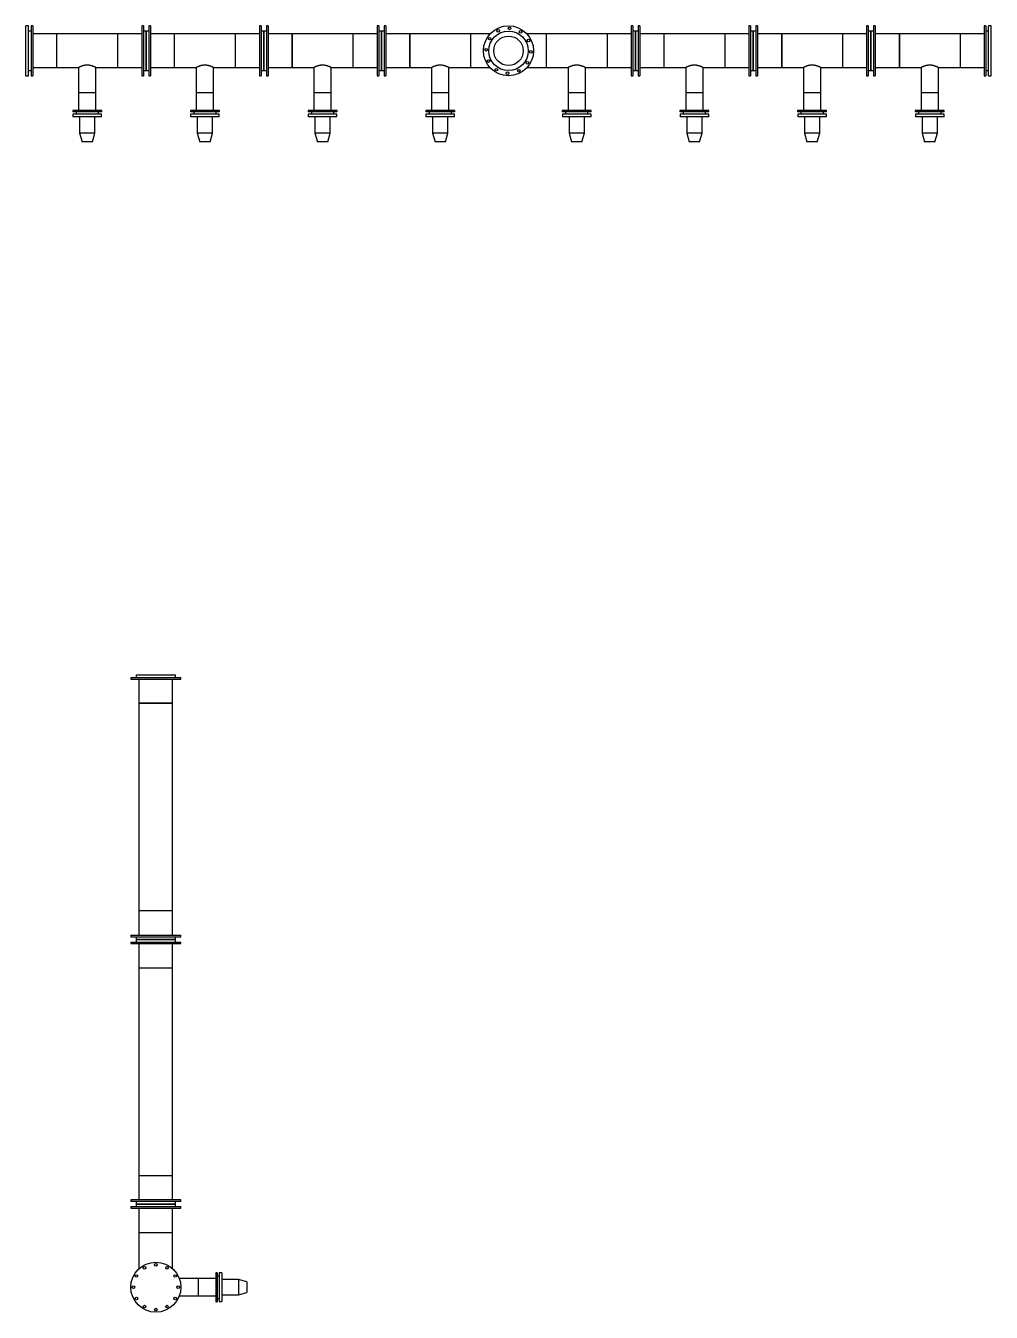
# Model space of a CAD drawing. Header units: inches. Extents: x -375 to 644, y -327 to 278.
# Drawn here: x 277.8 to 643.8, y -317.9 to 169.9 of the extents above; entities that cross this region are included whole.
import ezdxf

# ---------------------------------------------------------------- set-up
doc = ezdxf.new("R2010")
doc.units = ezdxf.units.IN
doc.header["$MEASUREMENT"] = 0

msp = doc.modelspace()

# ---------------------------------------------------------------- linework, layer by layer
at = {"color": 7, "linetype": 'Continuous', "lineweight": 25}
for p, q in [((278.83, 169.89), (277.83, 169.89)), ((277.83, 150.89), (277.83, 169.89)), ((278.83, 150.89), (278.83, 169.89)), ((279.83, 167.89), (278.83, 167.89)), ((280.45, 169.89), (279.83, 169.89)), ((279.83, 169.89), (279.83, 150.89)), ((280.45, 169.89), (280.45, 150.89)), ((289.63, 166.76), (280.45, 166.76)), ((312.63, 166.76), (289.63, 166.76)), ((289.63, 154.02), (289.63, 166.76)), ((289.63, 154.01), (289.63, 166.76)), ((321.8, 166.76), (312.63, 166.76)), ((312.63, 166.76), (312.63, 154.01)), ((322.43, 169.89), (321.8, 169.89)), ((321.8, 169.89), (321.8, 150.89)), ((322.43, 169.89), (322.43, 150.89)), ((323.43, 167.89), (322.43, 167.89)), ((324.43, 167.89), (323.43, 167.89)), ((323.43, 167.89), (323.43, 152.89)), ((323.43, 152.9), (323.43, 167.89)), ((325.05, 169.89), (324.43, 169.89)), ((324.43, 169.89), (324.43, 150.89)), ((325.05, 169.89), (325.05, 150.89)), ((334.23, 166.76), (325.05, 166.76)), ((357.23, 166.76), (334.23, 166.76)), ((334.23, 154.02), (334.23, 166.76)), ((334.23, 154.01), (334.23, 166.76)), ((366.4, 166.76), (357.23, 166.76)), ((357.23, 166.76), (357.23, 154.01)), ((367.03, 169.89), (366.4, 169.89)), ((366.4, 169.89), (366.4, 150.89)), ((367.03, 169.89), (367.03, 150.89)), ((368.03, 167.89), (367.03, 167.89)), ((369.03, 167.89), (368.03, 167.89)), ((368.03, 167.89), (368.03, 152.89)), ((368.03, 152.9), (368.03, 167.89)), ((369.65, 169.89), (369.03, 169.89)), ((369.03, 169.89), (369.03, 150.89)), ((369.65, 169.89), (369.65, 150.89)), ((378.83, 166.76), (369.65, 166.76)), ((401.83, 166.76), (378.83, 166.76)), ((378.83, 154.02), (378.83, 166.76)), ((378.83, 166.76), (378.83, 160.39)), ((411, 166.76), (401.83, 166.76)), ((401.83, 166.76), (401.83, 154.01)), ((401.83, 166.76), (401.83, 160.39)), ((411.63, 169.89), (411, 169.89)), ((411, 169.89), (411, 150.89)), ((411.63, 169.89), (411.63, 150.89)), ((412.63, 167.89), (411.63, 167.89)), ((413.63, 167.89), (412.63, 167.89)), ((412.63, 152.9), (412.63, 167.89)), ((412.63, 167.89), (412.63, 152.89)), ((414.25, 169.89), (413.63, 169.89)), ((413.63, 169.89), (413.63, 150.89)), ((414.25, 169.89), (414.25, 150.89)), ((423.43, 166.76), (414.25, 166.76)), ((446.43, 166.76), (423.43, 166.76)), ((423.43, 154.02), (423.43, 166.76)), ((423.43, 166.76), (423.43, 160.39)), ((453.76, 166.76), (446.43, 166.76)), ((446.43, 166.76), (446.43, 160.39)), ((475.18, 166.76), (467.84, 166.76)), ((498.18, 166.76), (475.18, 166.76)), ((475.18, 154.01), (475.18, 166.76)), ((475.18, 160.39), (475.18, 166.76)), ((507.35, 166.76), (498.18, 166.76)), ((498.18, 166.76), (498.18, 154.01)), ((507.98, 169.89), (507.35, 169.89)), ((507.35, 169.89), (507.35, 150.89)), ((507.98, 169.89), (507.98, 150.89)), ((508.98, 167.89), (507.98, 167.89)), ((509.98, 167.89), (508.98, 167.89)), ((508.98, 167.89), (508.98, 152.89)), ((508.98, 152.9), (508.98, 167.89)), ((510.6, 169.89), (509.98, 169.89)), ((509.98, 169.89), (509.98, 150.89)), ((510.6, 169.89), (510.6, 150.89)), ((519.78, 166.76), (510.6, 166.76)), ((542.78, 166.76), (519.78, 166.76)), ((519.78, 154.02), (519.78, 166.76)), ((519.78, 154.01), (519.78, 166.76)), ((551.95, 166.76), (542.78, 166.76)), ((542.78, 166.76), (542.78, 154.01)), ((552.58, 169.89), (551.95, 169.89)), ((551.95, 169.89), (551.95, 150.89)), ((552.58, 169.89), (552.58, 150.89)), ((553.58, 167.89), (552.58, 167.89)), ((554.58, 167.89), (553.58, 167.89)), ((553.58, 167.89), (553.58, 152.89)), ((553.58, 152.9), (553.58, 167.89)), ((555.2, 169.89), (554.58, 169.89)), ((554.58, 169.89), (554.58, 150.89)), ((555.2, 169.89), (555.2, 150.89)), ((564.38, 166.76), (555.2, 166.76)), ((587.38, 166.76), (564.38, 166.76)), ((564.38, 154.02), (564.38, 166.76)), ((564.38, 166.76), (564.38, 160.39)), ((596.55, 166.76), (587.38, 166.76)), ((587.38, 166.76), (587.38, 154.01)), ((587.38, 166.76), (587.38, 160.39)), ((597.18, 169.89), (596.55, 169.89)), ((596.55, 169.89), (596.55, 150.89)), ((597.18, 169.89), (597.18, 150.89)), ((598.18, 167.89), (597.18, 167.89)), ((599.18, 167.89), (598.18, 167.89)), ((598.18, 152.9), (598.18, 167.89)), ((598.18, 167.89), (598.18, 152.89)), ((599.8, 169.89), (599.18, 169.89)), ((599.18, 169.89), (599.18, 150.89)), ((599.8, 169.89), (599.8, 150.89)), ((608.98, 166.76), (599.8, 166.76)), ((631.98, 166.76), (608.98, 166.76)), ((608.98, 154.02), (608.98, 166.76)), ((608.98, 166.76), (608.98, 160.39)), ((641.15, 166.76), (631.98, 166.76)), ((631.98, 166.76), (631.98, 154.01)), ((631.98, 166.76), (631.98, 160.39)), ((641.78, 169.89), (641.15, 169.89)), ((641.15, 169.89), (641.15, 150.89)), ((641.78, 169.89), (641.78, 150.89)), ((642.78, 167.89), (641.78, 167.89)), ((643.78, 169.89), (642.78, 169.89)), ((642.78, 150.89), (642.78, 169.89)), ((643.78, 150.89), (643.78, 169.89)), ((378.83, 160.39), (378.83, 154.01)), ((401.83, 160.39), (401.83, 154.01)), ((423.43, 160.39), (423.43, 154.01)), ((446.43, 160.39), (446.43, 154.01)), ((475.18, 154.01), (475.18, 160.39)), ((564.38, 160.39), (564.38, 154.01)), ((587.38, 160.39), (587.38, 154.01)), ((608.98, 160.39), (608.98, 154.01)), ((631.98, 160.39), (631.98, 154.01)), ((278.83, 152.89), (279.83, 152.89)), ((280.45, 154.01), (289.63, 154.01)), ((289.63, 154.01), (289.63, 154.02)), ((289.63, 154.01), (297.82, 154.01)), ((297.81, 154.01), (297.81, 144.39)), ((304.43, 154.01), (312.63, 154.01)), ((304.44, 144.39), (304.44, 154.01)), ((312.63, 154.01), (321.8, 154.01)), ((322.43, 152.89), (323.43, 152.89)), ((323.43, 152.89), (323.43, 152.9)), ((323.43, 152.89), (324.43, 152.89)), ((325.05, 154.01), (334.23, 154.01)), ((334.23, 154.01), (334.23, 154.02)), ((334.23, 154.01), (342.42, 154.01)), ((342.41, 154.01), (342.41, 144.39)), ((349.03, 154.01), (357.23, 154.01)), ((349.04, 144.39), (349.04, 154.01)), ((357.23, 154.01), (366.4, 154.01)), ((367.03, 152.89), (368.03, 152.89)), ((368.03, 152.89), (368.03, 152.9)), ((368.03, 152.89), (369.03, 152.89)), ((369.65, 154.01), (378.83, 154.01)), ((378.83, 154.01), (378.83, 154.02)), ((378.83, 154.01), (387.02, 154.01)), ((387.01, 154.01), (387.01, 144.39)), ((393.63, 154.01), (401.83, 154.01)), ((393.64, 144.39), (393.64, 154.01)), ((401.83, 154.01), (411, 154.01)), ((411.63, 152.89), (412.63, 152.89)), ((412.63, 152.89), (412.63, 152.9)), ((412.63, 152.89), (413.63, 152.89)), ((414.25, 154.01), (423.43, 154.01)), ((423.43, 154.01), (423.43, 154.02)), ((423.43, 154.01), (431.62, 154.01)), ((431.61, 154.01), (431.61, 144.39)), ((438.23, 154.01), (446.43, 154.01)), ((438.24, 144.39), (438.24, 154.01)), ((446.43, 154.01), (453.76, 154.01)), ((467.84, 154.01), (475.18, 154.01)), ((475.18, 154.01), (483.37, 154.01)), ((483.36, 154.01), (483.36, 144.39)), ((489.98, 154.01), (498.18, 154.01)), ((489.99, 144.39), (489.99, 154.01)), ((498.18, 154.01), (507.35, 154.01)), ((507.98, 152.89), (508.98, 152.89)), ((508.98, 152.89), (508.98, 152.9)), ((508.98, 152.89), (509.98, 152.89)), ((510.6, 154.01), (519.78, 154.01)), ((519.78, 154.01), (519.78, 154.02)), ((519.78, 154.01), (527.97, 154.01)), ((527.96, 154.01), (527.96, 144.39)), ((534.58, 154.01), (542.78, 154.01)), ((534.59, 144.39), (534.59, 154.01)), ((542.78, 154.01), (551.95, 154.01)), ((552.58, 152.89), (553.58, 152.89)), ((553.58, 152.89), (553.58, 152.9)), ((553.58, 152.89), (554.58, 152.89)), ((555.2, 154.01), (564.38, 154.01)), ((564.38, 154.01), (564.38, 154.02)), ((564.38, 154.01), (572.57, 154.01)), ((572.56, 154.01), (572.56, 144.39)), ((579.18, 154.01), (587.38, 154.01)), ((579.19, 144.39), (579.19, 154.01)), ((587.38, 154.01), (596.55, 154.01)), ((597.18, 152.89), (598.18, 152.89)), ((598.18, 152.89), (598.18, 152.9)), ((598.18, 152.89), (599.18, 152.89)), ((599.8, 154.01), (608.98, 154.01)), ((608.98, 154.01), (608.98, 154.02)), ((608.98, 154.01), (617.17, 154.01)), ((617.16, 154.01), (617.16, 144.39)), ((623.78, 154.01), (631.98, 154.01)), ((623.79, 144.39), (623.79, 154.01)), ((631.98, 154.01), (641.15, 154.01)), ((641.78, 152.89), (642.78, 152.89)), ((277.83, 150.89), (278.83, 150.89)), ((279.83, 150.89), (280.45, 150.89)), ((321.8, 150.89), (322.43, 150.89)), ((324.43, 150.89), (325.05, 150.89)), ((366.4, 150.89), (367.03, 150.89)), ((369.03, 150.89), (369.65, 150.89)), ((411, 150.89), (411.63, 150.89)), ((413.63, 150.89), (414.25, 150.89)), ((507.35, 150.89), (507.98, 150.89)), ((509.98, 150.89), (510.6, 150.89)), ((551.95, 150.89), (552.58, 150.89)), ((554.58, 150.89), (555.2, 150.89)), ((596.55, 150.89), (597.18, 150.89)), ((599.18, 150.89), (599.8, 150.89)), ((641.15, 150.89), (641.78, 150.89)), ((642.78, 150.89), (643.78, 150.89)), ((297.81, 144.39), (297.81, 137.69)), ((304.14, 144.39), (297.81, 144.39)), ((304.44, 144.39), (297.81, 144.39)), ((304.44, 144.39), (304.14, 144.39)), ((304.44, 137.69), (304.44, 144.39)), ((342.41, 144.39), (342.41, 137.69)), ((349.04, 144.39), (342.41, 144.39)), ((349.04, 137.69), (349.04, 144.39)), ((387.01, 144.39), (387.01, 137.69)), ((393.34, 144.39), (387.01, 144.39)), ((390.33, 144.39), (387.01, 144.39)), ((393.64, 144.39), (390.33, 144.39)), ((393.64, 144.39), (393.34, 144.39)), ((393.64, 137.69), (393.64, 144.39)), ((431.61, 144.39), (431.61, 137.69)), ((438.24, 144.39), (431.61, 144.39)), ((434.93, 144.39), (431.61, 144.39)), ((438.24, 144.39), (434.93, 144.39)), ((438.24, 137.69), (438.24, 144.39)), ((483.36, 144.39), (483.36, 137.69)), ((489.69, 144.39), (483.36, 144.39)), ((489.99, 144.39), (483.36, 144.39)), ((489.99, 144.39), (489.69, 144.39)), ((489.99, 137.69), (489.99, 144.39)), ((527.96, 144.39), (527.96, 137.69)), ((534.59, 144.39), (527.96, 144.39)), ((534.59, 137.69), (534.59, 144.39)), ((572.56, 144.39), (572.56, 137.69)), ((578.89, 144.39), (572.56, 144.39)), ((575.88, 144.39), (572.56, 144.39)), ((579.19, 144.39), (575.88, 144.39)), ((579.19, 144.39), (578.89, 144.39)), ((579.19, 137.69), (579.19, 144.39)), ((617.16, 144.39), (617.16, 137.69)), ((623.79, 144.39), (617.16, 144.39)), ((620.48, 144.39), (617.16, 144.39)), ((623.79, 144.39), (620.48, 144.39)), ((623.79, 137.69), (623.79, 144.39)), ((295.63, 137.69), (295.63, 137.19)), ((306.63, 137.69), (295.63, 137.69)), ((306.63, 137.19), (295.63, 137.19)), ((296.88, 137.19), (296.88, 136.39)), ((305.38, 136.39), (305.38, 137.19)), ((306.63, 137.19), (306.63, 137.69)), ((340.23, 137.69), (340.23, 137.19)), ((351.23, 137.69), (340.23, 137.69)), ((351.23, 137.19), (340.23, 137.19)), ((341.48, 137.19), (341.48, 136.39)), ((349.98, 136.39), (349.98, 137.19)), ((351.23, 137.19), (351.23, 137.69)), ((384.83, 137.69), (384.83, 137.19)), ((395.83, 137.69), (384.83, 137.69)), ((395.83, 137.19), (384.83, 137.19)), ((386.08, 137.19), (386.08, 136.39)), ((394.58, 136.39), (394.58, 137.19)), ((395.83, 137.19), (395.83, 137.69)), ((429.43, 137.69), (429.43, 137.19)), ((440.43, 137.69), (429.43, 137.69)), ((440.43, 137.19), (429.43, 137.19)), ((430.68, 137.19), (430.68, 136.39)), ((439.18, 136.39), (439.18, 137.19)), ((440.43, 137.19), (440.43, 137.69)), ((481.18, 137.69), (481.18, 137.19)), ((492.18, 137.69), (481.18, 137.69)), ((492.18, 137.19), (481.18, 137.19)), ((482.43, 137.19), (482.43, 136.39)), ((490.93, 136.39), (490.93, 137.19)), ((492.18, 137.19), (492.18, 137.69)), ((525.78, 137.69), (525.78, 137.19)), ((536.78, 137.69), (525.78, 137.69)), ((536.78, 137.19), (525.78, 137.19)), ((527.03, 137.19), (527.03, 136.39)), ((535.53, 136.39), (535.53, 137.19)), ((536.78, 137.19), (536.78, 137.69)), ((570.38, 137.69), (570.38, 137.19)), ((581.38, 137.69), (570.38, 137.69)), ((581.38, 137.19), (570.38, 137.19)), ((571.63, 137.19), (571.63, 136.39)), ((580.13, 136.39), (580.13, 137.19)), ((581.38, 137.19), (581.38, 137.69)), ((614.98, 137.69), (614.98, 137.19)), ((625.98, 137.69), (614.98, 137.69)), ((625.98, 137.19), (614.98, 137.19)), ((616.23, 137.19), (616.23, 136.39)), ((624.73, 136.39), (624.73, 137.19)), ((625.98, 137.19), (625.98, 137.69)), ((295.7, 136.39), (295.7, 135.3)), ((306.56, 136.39), (295.7, 136.39)), ((306.56, 135.3), (295.7, 135.3)), ((298.2, 135.3), (298.2, 129.09)), ((304.05, 129.09), (304.05, 135.3)), ((306.56, 135.3), (306.56, 136.39)), ((340.3, 136.39), (340.3, 135.3)), ((340.71, 136.39), (340.3, 136.39)), ((340.71, 135.3), (340.3, 135.3)), ((351.16, 136.39), (340.71, 136.39)), ((351.16, 135.3), (340.71, 135.3)), ((342.8, 135.3), (342.8, 129.09)), ((348.65, 129.09), (348.65, 135.3)), ((351.16, 135.3), (351.16, 136.39)), ((384.9, 136.39), (384.9, 135.3)), ((395.76, 136.39), (384.9, 136.39)), ((395.76, 135.3), (384.9, 135.3)), ((387.4, 135.3), (387.4, 129.09)), ((393.25, 129.09), (393.25, 135.3)), ((395.76, 135.3), (395.76, 136.39)), ((429.5, 136.39), (429.5, 135.3)), ((429.91, 136.39), (429.5, 136.39)), ((429.91, 135.3), (429.5, 135.3)), ((440.36, 136.39), (429.91, 136.39)), ((440.36, 135.3), (429.91, 135.3)), ((432, 135.3), (432, 129.09)), ((437.85, 129.09), (437.85, 135.3)), ((440.36, 135.3), (440.36, 136.39)), ((481.25, 136.39), (481.25, 135.3)), ((491.69, 136.39), (481.25, 136.39)), ((491.69, 135.3), (481.25, 135.3)), ((483.75, 135.3), (483.75, 129.09)), ((489.6, 129.09), (489.6, 135.3)), ((492.11, 136.39), (491.69, 136.39)), ((492.11, 135.3), (491.69, 135.3)), ((492.11, 135.3), (492.11, 136.39)), ((525.85, 136.39), (525.85, 135.3)), ((526.26, 136.39), (525.85, 136.39)), ((526.26, 135.3), (525.85, 135.3)), ((536.71, 136.39), (526.26, 136.39)), ((536.71, 135.3), (526.26, 135.3)), ((528.35, 135.3), (528.35, 129.09)), ((534.2, 129.09), (534.2, 135.3)), ((536.71, 135.3), (536.71, 136.39)), ((570.45, 136.39), (570.45, 135.3)), ((581.31, 136.39), (570.45, 136.39)), ((581.31, 135.3), (570.45, 135.3)), ((572.95, 135.3), (572.95, 129.09)), ((578.8, 129.09), (578.8, 135.3)), ((581.31, 135.3), (581.31, 136.39)), ((615.05, 136.39), (615.05, 135.3)), ((615.46, 136.39), (615.05, 136.39)), ((615.46, 135.3), (615.05, 135.3)), ((625.91, 136.39), (615.46, 136.39)), ((625.91, 135.3), (615.46, 135.3)), ((617.55, 135.3), (617.55, 129.09)), ((623.4, 129.09), (623.4, 135.3)), ((625.91, 135.3), (625.91, 136.39)), ((298.2, 129.09), (299.15, 125.89)), ((304.05, 129.09), (298.2, 129.09)), ((303.1, 125.89), (304.05, 129.09)), ((342.8, 129.09), (343.75, 125.89)), ((343.02, 129.09), (342.8, 129.09)), ((348.65, 129.09), (343.02, 129.09)), ((347.7, 125.89), (348.65, 129.09)), ((387.4, 129.09), (388.35, 125.89)), ((393.25, 129.09), (387.4, 129.09)), ((392.3, 125.89), (393.25, 129.09)), ((432, 129.09), (432.95, 125.89)), ((432.22, 129.09), (432, 129.09)), ((437.85, 129.09), (432.22, 129.09)), ((436.9, 125.89), (437.85, 129.09)), ((483.75, 129.09), (484.7, 125.89)), ((489.38, 129.09), (483.75, 129.09)), ((488.65, 125.89), (489.6, 129.09)), ((489.6, 129.09), (489.38, 129.09)), ((528.35, 129.09), (529.3, 125.89)), ((528.57, 129.09), (528.35, 129.09)), ((534.2, 129.09), (528.57, 129.09)), ((533.25, 125.89), (534.2, 129.09)), ((572.95, 129.09), (573.9, 125.89)), ((578.8, 129.09), (572.95, 129.09)), ((577.85, 125.89), (578.8, 129.09)), ((617.55, 129.09), (618.5, 125.89)), ((617.77, 129.09), (617.55, 129.09)), ((623.4, 129.09), (617.77, 129.09)), ((622.45, 125.89), (623.4, 129.09)), ((303.1, 125.89), (299.15, 125.89)), ((343.9, 125.89), (343.75, 125.89)), ((347.7, 125.89), (343.9, 125.89)), ((392.3, 125.89), (388.35, 125.89)), ((433.1, 125.89), (432.95, 125.89)), ((436.9, 125.89), (433.1, 125.89)), ((488.5, 125.89), (484.7, 125.89)), ((488.65, 125.89), (488.5, 125.89)), ((529.45, 125.89), (529.3, 125.89)), ((533.25, 125.89), (529.45, 125.89)), ((577.85, 125.89), (573.9, 125.89)), ((618.65, 125.89), (618.5, 125.89)), ((622.45, 125.89), (618.65, 125.89)), ((317.62, -77.21), (317.62, -77.83)), ((317.62, -77.21), (326.68, -77.21)), ((317.62, -77.83), (326.68, -77.83)), ((319.62, -76.21), (319.62, -77.21)), ((319.62, -76.21), (334.2, -76.21)), ((320.75, -77.83), (320.75, -87.01)), ((326.68, -77.21), (336.62, -77.21)), ((326.68, -77.83), (336.62, -77.83)), ((333.5, -87.01), (333.5, -77.83)), ((334.2, -76.21), (334.62, -76.21)), ((334.62, -77.21), (334.62, -76.21)), ((336.62, -77.83), (336.62, -77.21)), ((320.75, -87.01), (320.75, -165.75)), ((320.75, -87.01), (320.75, -87.01)), ((333.5, -87.01), (320.75, -87.01)), ((320.75, -87.01), (333.14, -87.01)), ((333.14, -87.01), (333.5, -87.01)), ((333.5, -165.75), (333.5, -87.01)), ((320.75, -165.75), (320.75, -174.92)), ((320.75, -165.75), (320.75, -165.75)), ((333.5, -165.75), (320.75, -165.75)), ((333.5, -165.75), (320.75, -165.75)), ((333.5, -174.92), (333.5, -165.75)), ((317.62, -174.92), (317.62, -175.55)), ((317.62, -174.92), (336.62, -174.92)), ((317.62, -175.55), (336.62, -175.55)), ((319.62, -175.55), (319.62, -176.55)), ((334.62, -176.55), (334.62, -175.55)), ((336.62, -175.55), (336.62, -174.92)), ((317.62, -177.55), (317.62, -178.17)), ((317.62, -177.55), (326.68, -177.55)), ((317.62, -178.17), (326.68, -178.17)), ((319.62, -176.55), (319.62, -177.55)), ((334.62, -176.55), (319.62, -176.55)), ((319.62, -176.55), (334.2, -176.55)), ((320.75, -178.17), (320.75, -187.35)), ((326.68, -177.55), (336.62, -177.55)), ((326.68, -178.17), (336.62, -178.17)), ((333.5, -187.35), (333.5, -178.17)), ((334.2, -176.55), (334.62, -176.55)), ((334.62, -177.55), (334.62, -176.55)), ((336.62, -178.17), (336.62, -177.55)), ((320.75, -187.35), (320.75, -266.09)), ((320.75, -187.35), (333.5, -187.35)), ((320.75, -187.35), (333.14, -187.35)), ((333.14, -187.35), (333.5, -187.35)), ((333.5, -266.09), (333.5, -187.35)), ((320.75, -266.09), (320.75, -275.26)), ((320.75, -266.09), (333.5, -266.09)), ((333.5, -275.26), (333.5, -266.09)), ((317.62, -275.26), (317.62, -275.89)), ((336.62, -275.26), (317.62, -275.26)), ((336.62, -275.89), (317.62, -275.89)), ((317.62, -277.89), (317.62, -278.51)), ((317.62, -277.89), (336.62, -277.89)), ((319.62, -275.89), (319.62, -276.89)), ((319.62, -276.89), (319.62, -277.89)), ((319.62, -276.89), (334.2, -276.89)), ((334.62, -276.89), (319.62, -276.89)), ((334.2, -276.89), (334.62, -276.89)), ((334.62, -276.89), (334.62, -275.89)), ((334.62, -277.89), (334.62, -276.89)), ((336.62, -275.89), (336.62, -275.26)), ((336.62, -278.51), (336.62, -277.89)), ((317.62, -278.51), (336.62, -278.51)), ((320.75, -278.51), (320.75, -287.69)), ((333.5, -287.69), (333.5, -278.51)), ((320.75, -287.69), (320.75, -301.39)), ((320.75, -287.69), (333.14, -287.69)), ((320.75, -287.69), (333.5, -287.69)), ((333.14, -287.69), (333.5, -287.69)), ((333.5, -301.39), (333.5, -287.69)), ((343.12, -305.13), (336.03, -305.13)), ((349.82, -305.13), (343.12, -305.13)), ((343.12, -305.13), (343.12, -311.75)), ((350.32, -302.94), (349.82, -302.94)), ((349.82, -302.94), (349.82, -313.94)), ((350.32, -302.94), (350.32, -313.94)), ((351.12, -304.19), (350.32, -304.19)), ((352.21, -303.01), (351.12, -303.01)), ((351.12, -303.01), (351.12, -310.52)), ((352.21, -303.01), (352.21, -310.52)), ((358.42, -305.51), (352.21, -305.51)), ((361.62, -306.46), (358.42, -305.51)), ((358.42, -305.51), (358.42, -309.56)), ((361.62, -306.46), (361.62, -309.19)), ((336.03, -311.75), (343.12, -311.75)), ((343.12, -311.75), (349.82, -311.75)), ((351.12, -310.52), (351.12, -313.87)), ((352.21, -310.52), (352.21, -313.87)), ((352.21, -311.36), (358.42, -311.36)), ((358.42, -309.56), (358.42, -311.36)), ((358.42, -311.36), (361.62, -310.41)), ((361.62, -309.19), (361.62, -310.41)), ((349.82, -313.94), (350.32, -313.94)), ((350.32, -312.69), (351.12, -312.69)), ((351.12, -313.87), (352.21, -313.87))]:
    msp.add_line(p, q, dxfattribs=at)
for centre, radius in [((460.8, 160.39), 9.5), ((460.8, 160.39), 7.5), ((460.8, 160.39), 5.58), ((456.9, 167.94), 0.5), ((461.2, 168.88), 0.5), ((465.39, 167.54), 0.5), ((452.31, 160.79), 0.5), ((453.65, 164.98), 0.5), ((468.35, 164.29), 0.5), ((453.25, 156.49), 0.5), ((467.95, 155.8), 0.5), ((469.29, 159.99), 0.5), ((456.21, 153.23), 0.5), ((460.4, 151.9), 0.5), ((464.7, 152.84), 0.5), ((327.12, -308.44), 9.5), ((322.87, -301.08), 0.5), ((327.12, -299.94), 0.5), ((331.37, -301.08), 0.5), ((319.76, -304.19), 0.5), ((334.48, -304.19), 0.5), ((318.62, -308.44), 0.5), ((319.76, -312.69), 0.5), ((334.48, -312.69), 0.5), ((335.62, -308.44), 0.5), ((322.87, -315.8), 0.5), ((327.12, -316.94), 0.5), ((331.37, -315.8), 0.5)]:
    msp.add_circle(centre, radius, dxfattribs=at)
for points, knots in [([(304.43, 154.01), (304.44, 154.01), (304.44, 154.01), (304.41, 154.03), (304.37, 154.05), (304.31, 154.08), (304.23, 154.12), (304.14, 154.16), (304.03, 154.22), (303.9, 154.28), (303.75, 154.34), (303.58, 154.41), (303.39, 154.49), (303.19, 154.57), (302.96, 154.64), (302.72, 154.71), (302.46, 154.78), (302.18, 154.84), (301.91, 154.89), (301.63, 154.92), (301.36, 154.94), (301.08, 154.94), (300.81, 154.93), (300.56, 154.91), (300.33, 154.89), (300.1, 154.85), (299.87, 154.8), (299.65, 154.75), (299.43, 154.69), (299.23, 154.62), (299.02, 154.55), (298.82, 154.48), (298.63, 154.4), (298.46, 154.32), (298.3, 154.25), (298.16, 154.19), (298.04, 154.13), (297.94, 154.08), (297.87, 154.05), (297.83, 154.02), (297.81, 154.01), (297.81, 154.01), (297.82, 154.01)], [0, 0, 0, 0, 0.017108, 0.040459, 0.063812, 0.087827, 0.111844, 0.135549, 0.159254, 0.183529, 0.207806, 0.233881, 0.259957, 0.286691, 0.313424, 0.341276, 0.369124, 0.397926, 0.426724, 0.452256, 0.477787, 0.504285, 0.530784, 0.553292, 0.575801, 0.598911, 0.622022, 0.645611, 0.6692, 0.693319, 0.717438, 0.744245, 0.771052, 0.798584, 0.826113, 0.853741, 0.881367, 0.909973, 0.938578, 0.963548, 0.988518, 1, 1, 1, 1]), ([(349.03, 154.01), (349.04, 154.01), (349.04, 154.01), (349.01, 154.03), (348.97, 154.05), (348.91, 154.08), (348.83, 154.12), (348.74, 154.16), (348.63, 154.22), (348.5, 154.28), (348.35, 154.34), (348.18, 154.41), (347.99, 154.49), (347.79, 154.57), (347.56, 154.64), (347.32, 154.71), (347.06, 154.78), (346.78, 154.84), (346.51, 154.89), (346.23, 154.92), (345.96, 154.94), (345.68, 154.94), (345.41, 154.93), (345.16, 154.91), (344.93, 154.89), (344.7, 154.85), (344.47, 154.8), (344.25, 154.75), (344.03, 154.69), (343.83, 154.62), (343.62, 154.55), (343.42, 154.48), (343.23, 154.4), (343.06, 154.32), (342.9, 154.25), (342.76, 154.19), (342.64, 154.13), (342.54, 154.08), (342.47, 154.05), (342.43, 154.02), (342.41, 154.01), (342.41, 154.01), (342.42, 154.01)], [0, 0, 0, 0, 0.017108, 0.040459, 0.063812, 0.087827, 0.111844, 0.135549, 0.159254, 0.183529, 0.207806, 0.233881, 0.259957, 0.286691, 0.313424, 0.341276, 0.369124, 0.397926, 0.426724, 0.452256, 0.477787, 0.504285, 0.530784, 0.553292, 0.575801, 0.598911, 0.622022, 0.645611, 0.6692, 0.693319, 0.717438, 0.744245, 0.771052, 0.798584, 0.826113, 0.853741, 0.881367, 0.909973, 0.938578, 0.963548, 0.988518, 1, 1, 1, 1]), ([(390.33, 154.94), (390.24, 154.94), (390.07, 154.94), (389.82, 154.92), (389.56, 154.89), (389.32, 154.85), (389.08, 154.8), (388.85, 154.75), (388.63, 154.69), (388.42, 154.62), (388.21, 154.55), (388.01, 154.47), (387.82, 154.4), (387.65, 154.32), (387.49, 154.25), (387.35, 154.18), (387.23, 154.13), (387.14, 154.08), (387.07, 154.04), (387.03, 154.02), (387.01, 154.01), (387.01, 154.01), (387.02, 154.01)], [0, 0, 0, 0, 0.047812, 0.095626, 0.144983, 0.194345, 0.242108, 0.289875, 0.338814, 0.387756, 0.439801, 0.491847, 0.545199, 0.598549, 0.654231, 0.709908, 0.767475, 0.825037, 0.876422, 0.927805, 0.98101, 1, 1, 1, 1]), ([(393.63, 154.01), (393.64, 154.01), (393.64, 154.01), (393.61, 154.03), (393.57, 154.05), (393.51, 154.08), (393.44, 154.12), (393.34, 154.16), (393.23, 154.22), (393.1, 154.27), (392.96, 154.34), (392.79, 154.41), (392.6, 154.48), (392.4, 154.56), (392.17, 154.64), (391.93, 154.71), (391.68, 154.78), (391.41, 154.84), (391.12, 154.89), (390.84, 154.92), (390.57, 154.94), (390.41, 154.94), (390.33, 154.94)], [0, 0, 0, 0, 0.028676, 0.080316, 0.126671, 0.173029, 0.220634, 0.268242, 0.316542, 0.364844, 0.414293, 0.463745, 0.51714, 0.570536, 0.625354, 0.680169, 0.735609, 0.791044, 0.848518, 0.905984, 0.952813, 1, 1, 1, 1]), ([(434.93, 154.94), (434.84, 154.94), (434.67, 154.94), (434.42, 154.92), (434.16, 154.89), (433.92, 154.85), (433.68, 154.8), (433.45, 154.75), (433.23, 154.69), (433.02, 154.62), (432.81, 154.55), (432.61, 154.47), (432.42, 154.4), (432.25, 154.32), (432.09, 154.25), (431.95, 154.18), (431.83, 154.13), (431.74, 154.08), (431.67, 154.04), (431.63, 154.02), (431.61, 154.01), (431.61, 154.01), (431.62, 154.01)], [0, 0, 0, 0, 0.047812, 0.095626, 0.144983, 0.194345, 0.242108, 0.289875, 0.338814, 0.387756, 0.439801, 0.491847, 0.545199, 0.598549, 0.654231, 0.709908, 0.767475, 0.825037, 0.876422, 0.927805, 0.98101, 1, 1, 1, 1]), ([(438.23, 154.01), (438.24, 154.01), (438.24, 154.01), (438.21, 154.03), (438.17, 154.05), (438.11, 154.08), (438.04, 154.12), (437.94, 154.16), (437.83, 154.22), (437.7, 154.27), (437.56, 154.34), (437.39, 154.41), (437.2, 154.48), (437, 154.56), (436.77, 154.64), (436.53, 154.71), (436.28, 154.78), (436.01, 154.84), (435.72, 154.89), (435.44, 154.92), (435.17, 154.94), (435.01, 154.94), (434.93, 154.94)], [0, 0, 0, 0, 0.028676, 0.080316, 0.126671, 0.173029, 0.220634, 0.268242, 0.316542, 0.364844, 0.414293, 0.463745, 0.51714, 0.570536, 0.625354, 0.680169, 0.735609, 0.791044, 0.848518, 0.905984, 0.952813, 1, 1, 1, 1]), ([(489.98, 154.01), (489.99, 154.01), (489.99, 154.01), (489.96, 154.03), (489.92, 154.05), (489.86, 154.08), (489.78, 154.12), (489.69, 154.16), (489.58, 154.22), (489.45, 154.28), (489.3, 154.34), (489.13, 154.41), (488.94, 154.49), (488.74, 154.57), (488.51, 154.64), (488.27, 154.71), (488.01, 154.78), (487.73, 154.84), (487.46, 154.89), (487.18, 154.92), (486.91, 154.94), (486.63, 154.94), (486.36, 154.93), (486.11, 154.91), (485.88, 154.89), (485.65, 154.85), (485.42, 154.8), (485.2, 154.75), (484.98, 154.69), (484.78, 154.62), (484.57, 154.55), (484.37, 154.48), (484.18, 154.4), (484.01, 154.32), (483.85, 154.25), (483.71, 154.19), (483.59, 154.13), (483.49, 154.08), (483.42, 154.05), (483.38, 154.02), (483.36, 154.01), (483.36, 154.01), (483.37, 154.01)], [0, 0, 0, 0, 0.017108, 0.040459, 0.063812, 0.087827, 0.111844, 0.135549, 0.159254, 0.183529, 0.207806, 0.233881, 0.259957, 0.286691, 0.313424, 0.341276, 0.369124, 0.397926, 0.426724, 0.452256, 0.477787, 0.504285, 0.530784, 0.553292, 0.575801, 0.598911, 0.622022, 0.645611, 0.6692, 0.693319, 0.717438, 0.744245, 0.771052, 0.798584, 0.826113, 0.853741, 0.881367, 0.909973, 0.938578, 0.963548, 0.988518, 1, 1, 1, 1]), ([(534.58, 154.01), (534.59, 154.01), (534.59, 154.01), (534.56, 154.03), (534.52, 154.05), (534.46, 154.08), (534.38, 154.12), (534.29, 154.16), (534.18, 154.22), (534.05, 154.28), (533.9, 154.34), (533.73, 154.41), (533.54, 154.49), (533.34, 154.57), (533.11, 154.64), (532.87, 154.71), (532.61, 154.78), (532.33, 154.84), (532.06, 154.89), (531.78, 154.92), (531.51, 154.94), (531.23, 154.94), (530.96, 154.93), (530.71, 154.91), (530.48, 154.89), (530.25, 154.85), (530.02, 154.8), (529.8, 154.75), (529.58, 154.69), (529.38, 154.62), (529.17, 154.55), (528.97, 154.48), (528.78, 154.4), (528.61, 154.32), (528.45, 154.25), (528.31, 154.19), (528.19, 154.13), (528.09, 154.08), (528.02, 154.05), (527.98, 154.02), (527.96, 154.01), (527.96, 154.01), (527.97, 154.01)], [0, 0, 0, 0, 0.017108, 0.040459, 0.063812, 0.087827, 0.111844, 0.135549, 0.159254, 0.183529, 0.207806, 0.233881, 0.259957, 0.286691, 0.313424, 0.341276, 0.369124, 0.397926, 0.426724, 0.452256, 0.477787, 0.504285, 0.530784, 0.553292, 0.575801, 0.598911, 0.622022, 0.645611, 0.6692, 0.693319, 0.717438, 0.744245, 0.771052, 0.798584, 0.826113, 0.853741, 0.881367, 0.909973, 0.938578, 0.963548, 0.988518, 1, 1, 1, 1]), ([(575.88, 154.94), (575.79, 154.94), (575.62, 154.94), (575.37, 154.92), (575.11, 154.89), (574.87, 154.85), (574.63, 154.8), (574.4, 154.75), (574.18, 154.69), (573.97, 154.62), (573.76, 154.55), (573.56, 154.47), (573.37, 154.4), (573.2, 154.32), (573.04, 154.25), (572.9, 154.18), (572.78, 154.13), (572.69, 154.08), (572.62, 154.04), (572.58, 154.02), (572.56, 154.01), (572.56, 154.01), (572.57, 154.01)], [0, 0, 0, 0, 0.047812, 0.095626, 0.144983, 0.194345, 0.242108, 0.289875, 0.338814, 0.387756, 0.439801, 0.491847, 0.545199, 0.598549, 0.654231, 0.709908, 0.767475, 0.825037, 0.876422, 0.927805, 0.98101, 1, 1, 1, 1]), ([(579.18, 154.01), (579.19, 154.01), (579.19, 154.01), (579.16, 154.03), (579.12, 154.05), (579.06, 154.08), (578.99, 154.12), (578.89, 154.16), (578.78, 154.22), (578.65, 154.27), (578.51, 154.34), (578.34, 154.41), (578.15, 154.48), (577.95, 154.56), (577.72, 154.64), (577.48, 154.71), (577.23, 154.78), (576.96, 154.84), (576.67, 154.89), (576.39, 154.92), (576.12, 154.94), (575.96, 154.94), (575.88, 154.94)], [0, 0, 0, 0, 0.028676, 0.080316, 0.126671, 0.173029, 0.220634, 0.268242, 0.316542, 0.364844, 0.414293, 0.463745, 0.51714, 0.570536, 0.625354, 0.680169, 0.735609, 0.791044, 0.848518, 0.905984, 0.952813, 1, 1, 1, 1]), ([(620.48, 154.94), (620.39, 154.94), (620.22, 154.94), (619.97, 154.92), (619.71, 154.89), (619.47, 154.85), (619.23, 154.8), (619, 154.75), (618.78, 154.69), (618.57, 154.62), (618.36, 154.55), (618.16, 154.47), (617.97, 154.4), (617.8, 154.32), (617.64, 154.25), (617.5, 154.18), (617.38, 154.13), (617.29, 154.08), (617.22, 154.04), (617.18, 154.02), (617.16, 154.01), (617.16, 154.01), (617.17, 154.01)], [0, 0, 0, 0, 0.047812, 0.095626, 0.144983, 0.194345, 0.242108, 0.289875, 0.338814, 0.387756, 0.439801, 0.491847, 0.545199, 0.598549, 0.654231, 0.709908, 0.767475, 0.825037, 0.876422, 0.927805, 0.98101, 1, 1, 1, 1]), ([(623.78, 154.01), (623.79, 154.01), (623.79, 154.01), (623.76, 154.03), (623.72, 154.05), (623.66, 154.08), (623.59, 154.12), (623.49, 154.16), (623.38, 154.22), (623.25, 154.27), (623.11, 154.34), (622.94, 154.41), (622.75, 154.48), (622.55, 154.56), (622.32, 154.64), (622.08, 154.71), (621.83, 154.78), (621.56, 154.84), (621.27, 154.89), (620.99, 154.92), (620.72, 154.94), (620.56, 154.94), (620.48, 154.94)], [0, 0, 0, 0, 0.028676, 0.080316, 0.126671, 0.173029, 0.220634, 0.268242, 0.316542, 0.364844, 0.414293, 0.463745, 0.51714, 0.570536, 0.625354, 0.680169, 0.735609, 0.791044, 0.848518, 0.905984, 0.952813, 1, 1, 1, 1])]:
    msp.add_open_spline(points, degree=3, knots=knots, dxfattribs=at)

doc.saveas('drawing.dxf')
